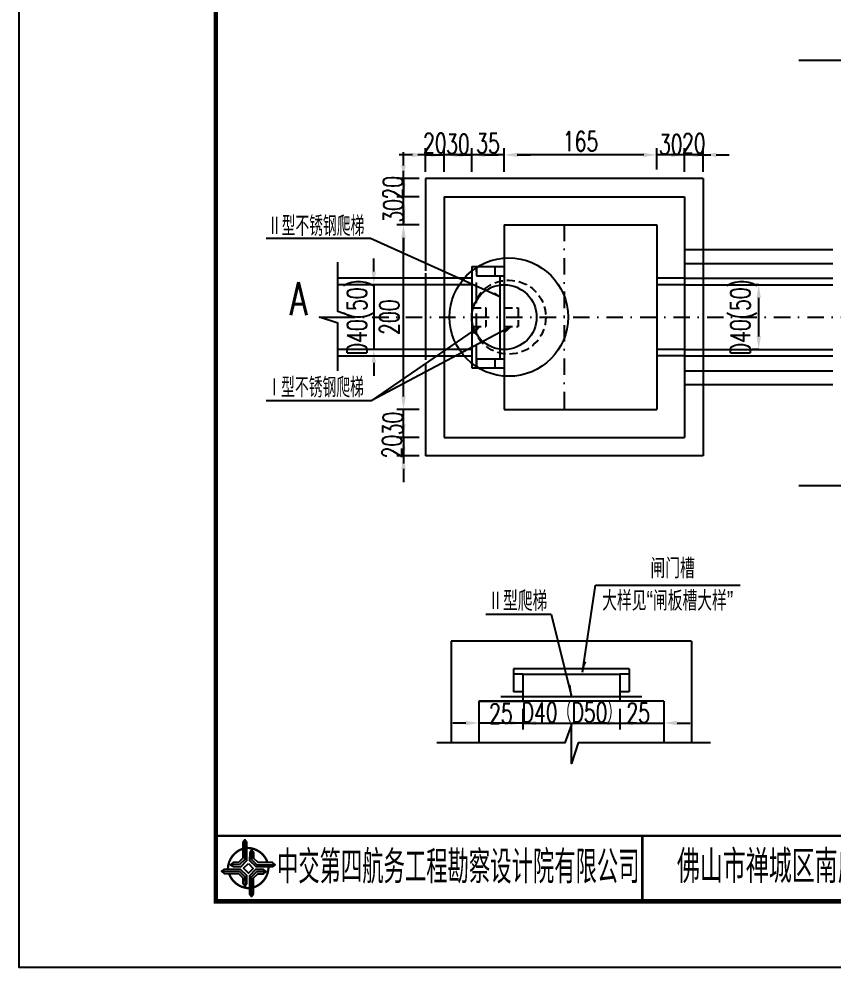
# Model space of a CAD drawing. Extents: x 5781 to 12795, y 1434 to 2653.
# Drawn here: x 8199.8 to 8324, y 1797.2 to 1941.7 of the extents above; entities that cross this region are included whole.
import ezdxf
from ezdxf.enums import TextEntityAlignment as Align

# ---------------------------------------------------------------- set-up
doc = ezdxf.new("R2010")
doc.units = 0
doc.header["$LTSCALE"] = 5
doc.header["$PDMODE"] = 32
doc.header["$PDSIZE"] = 0.3
for name, pattern in [('DASHDOT', [1, 0.5, -0.25, 0, -0.25]), ('DASHED', [19.05, 12.7, -6.35]), ('HIDDEN', [0.375, 0.25, -0.125])]:
    doc.linetypes.add(name, pattern=pattern)
doc.layers.get('0').update_dxf_attribs({"linetype": 'CONTINUOUS'})
doc.layers.get('Defpoints').update_dxf_attribs({"linetype": 'CONTINUOUS'})
for name, color, linetype in [('中心线', 2, 'DASHDOT'), ('图框', 7, 'CONTINUOUS'), ('尺寸标注', 4, 'CONTINUOUS'), ('文字', 7, 'CONTINUOUS'), ('文字字符', 7, 'CONTINUOUS'), ('补充', 1, 'CONTINUOUS')]:
    doc.layers.add(name, color=color, linetype=linetype)
doc.styles.get("Standard").update_dxf_attribs({"font": 'simplex1.shx', "width": 0.7, "bigfont": 'hztxt.shx'})
doc.dimstyles.new('比例1：25', dxfattribs={"dimtxt": 3, "dimasz": 2, "dimexe": 1, "dimexo": 1, "dimgap": 0.5, "dimtad": 1, "dimlfac": 2.5, "dimzin": 13, "dimdsep": 46, "dimtxsty": 'Standard', "dimcen": -0.09, "dimclrd": 256, "dimclre": 256, "dimclrt": 7, "dimaunit": 1, "dimadec": 0, "dimazin": 0, "dimtfac": 0.0005, "dimtix": 1, "dimtmove": 2, "dimatfit": 3, "dimfxl": 0, "dimtolj": 1, "dimtzin": 13, "dimarcsym": 0})

# ---------------------------------------------------------------- blocks, each defined once
blk = doc.blocks.new('tb')
at = {"lineweight": -3}
h = blk.add_hatch(color=256, dxfattribs=at)
h.paths.add_polyline_path([(-1.23, -0.13), (-3.78, -0.14), (-4.14, -0.41), (-1.4, -0.44), (-0.56, -1.24), (-0.54, -2.62), (-0.27, -2.2), (-0.26, -1.06)])
h.paths.add_polyline_path([(0.13, -1.08), (0.14, -3.86), (0.41, -4.26), (0.44, -1.24), (1.25, -0.43), (2.66, -0.43), (2.26, -0.16), (1.07, -0.15)])
h.paths.add_polyline_path([(1.08, 0.3), (3.62, 0.3), (4.02, 0.56), (1.25, 0.57), (0.43, 1.39), (0.43, 2.8), (0.16, 2.41), (0.15, 1.24)])
h.paths.add_polyline_path([(-0.28, 1.21), (-0.28, 3.99), (-0.56, 4.39), (-0.57, 1.41), (-1.38, 0.6), (-2.74, 0.56), (-2.33, 0.3), (-1.2, 0.29)])
for p, q in [((-0.56, 4.39), (-0.57, 1.41)), ((0.43, 2.8), (0.43, 1.39)), ((-1.38, 0.6), (-2.74, 0.56)), ((-0.57, 1.41), (-1.38, 0.6)), ((0.43, 1.39), (1.25, 0.57)), ((1.25, 0.57), (4.02, 0.56)), ((-4.14, -0.41), (-1.4, -0.44)), ((-1.4, -0.44), (-0.56, -1.24)), ((-0.56, -1.24), (-0.54, -2.62)), ((0.41, -4.26), (0.44, -1.24)), ((0.44, -1.24), (1.25, -0.43)), ((1.25, -0.43), (2.66, -0.43))]:
    blk.add_line(p, q, dxfattribs=at)
at = {"lineweight": -3, "flags": 128}
for points in [[(-0.9, 3.99), (-0.9, 1.58), (-1.53, 0.91), (-2.34, 0.91), (-2.74, 0.56), (-2.33, 0.3), (-1.2, 0.29), (-0.28, 1.21), (-0.28, 3.99), (-0.56, 4.39)], [(3.62, 0.92), (1.43, 0.92), (0.77, 1.54), (0.77, 2.38), (0.43, 2.8), (0.16, 2.41), (0.15, 1.24), (1.08, 0.3), (3.62, 0.3), (4.02, 0.56)], [(-0.04, 0.77), (0.68, 0.04), (-0.04, -0.69), (-0.77, 0.05)], [(-3.73, -0.76), (-1.54, -0.76), (-0.89, -1.39), (-0.89, -2.21), (-0.54, -2.62), (-0.27, -2.2), (-0.26, -1.06), (-1.23, -0.13), (-3.78, -0.14), (-4.14, -0.41)], [(0.75, -3.85), (0.75, -1.43), (1.4, -0.78), (2.26, -0.78), (2.66, -0.43), (2.26, -0.16), (1.07, -0.15), (0.13, -1.08), (0.14, -3.86), (0.41, -4.26)]]:
    blk.add_lwpolyline(points, close=True, dxfattribs=at)
at = {"lineweight": -3, "const_width": 0.35, "flags": 128}
for points in [[(-0.9, 3.02, 0.324167), (-3.16, -0.14)], [(2.88, 0.92, 0.324403), (-0.24, 3.15)], [(0.75, -2.86, 0.325418), (3.02, 0.26)], [(-2.98, -0.76, 0.322976), (0.14, -2.98)]]:
    blk.add_lwpolyline(points, format="xyb", dxfattribs=at)
blk = doc.blocks.new('*D1208')
at = {"layer": 'Defpoints', "color": 0, "ltscale": 0.5}
for p in [(8301.21, 1920.97), (8301.21, 1917.37), (8304.03, 1917.37)]:
    blk.add_point(p, dxfattribs=at)
at = {"layer": '尺寸标注', "lineweight": -2, "ltscale": 0.5}
for p, q in [((8299.21, 1920.97), (8297.21, 1920.97)), ((8301.21, 1918.37), (8301.21, 1921.97)), ((8304.03, 1920.97), (8301.21, 1920.97)), ((8304.03, 1918.37), (8304.03, 1921.97)), ((8306.03, 1920.97), (8308.03, 1920.97))]:
    blk.add_line(p, q, dxfattribs=at)
at = {"layer": '尺寸标注', "ltscale": 0.5}
for points in [[(8299.21, 1921.3), (8299.21, 1920.64), (8301.21, 1920.97)], [(8306.03, 1921.3), (8306.03, 1920.64), (8304.03, 1920.97)]]:
    blk.add_solid(points, dxfattribs=at)
at = {"layer": '尺寸标注', "color": 7, "ltscale": 0.5, "insert": (8302.62, 1922.73), "char_height": 3, "attachment_point": 5}
blk.add_mtext('\\A1;20', dxfattribs=at)
blk = doc.blocks.new('*D1209')
at = {"layer": 'Defpoints', "color": 0, "ltscale": 0.5}
for p in [(8258.38, 1910.33), (8261.75, 1910.33), (8261.75, 1882.14)]:
    blk.add_point(p, dxfattribs=at)
at = {"layer": '尺寸标注', "lineweight": -2, "ltscale": 0.5}
for p, q in [((8260.75, 1910.33), (8257.38, 1910.33)), ((8258.38, 1884.14), (8258.38, 1908.33)), ((8260.75, 1882.14), (8257.38, 1882.14))]:
    blk.add_line(p, q, dxfattribs=at)
at = {"layer": '尺寸标注', "ltscale": 0.5}
for points in [[(8258.05, 1908.33), (8258.72, 1908.33), (8258.38, 1910.33)], [(8258.05, 1884.14), (8258.72, 1884.14), (8258.38, 1882.14)]]:
    blk.add_solid(points, dxfattribs=at)
at = {"layer": '尺寸标注', "color": 7, "ltscale": 0.5, "insert": (8256.24, 1896.23), "char_height": 3, "attachment_point": 5, "rotation": 90}
blk.add_mtext('\\A1;200', dxfattribs=at)
blk = doc.blocks.new('*D1210')
at = {"layer": 'Defpoints', "color": 0, "ltscale": 0.5}
for p in [(8253.86, 1901.17), (8253.86, 1891.28), (8253.86, 1891.28)]:
    blk.add_point(p, dxfattribs=at)
at = {"layer": '尺寸标注', "lineweight": -2, "ltscale": 0.5}
for p, q in [((8253.86, 1903.17), (8253.86, 1905.17)), ((8253.86, 1901.17), (8252.86, 1901.17)), ((8253.86, 1901.17), (8253.86, 1891.28)), ((8253.86, 1891.28), (8252.86, 1891.28)), ((8253.86, 1889.28), (8253.86, 1887.28))]:
    blk.add_line(p, q, dxfattribs=at)
at = {"layer": '尺寸标注', "ltscale": 0.5}
for points in [[(8253.53, 1903.17), (8254.19, 1903.17), (8253.86, 1901.17)], [(8253.53, 1889.28), (8254.19, 1889.28), (8253.86, 1891.28)]]:
    blk.add_solid(points, dxfattribs=at)
at = {"layer": '尺寸标注', "color": 7, "ltscale": 0.5, "insert": (8251.81, 1896.23), "char_height": 3, "attachment_point": 5, "rotation": 90}
blk.add_mtext('\\A1;D40(50)', dxfattribs=at)
blk = doc.blocks.new('*D1211')
at = {"layer": 'Defpoints', "color": 0, "ltscale": 0.5}
for p in [(8258.38, 1882.14), (8261.75, 1882.14), (8261.75, 1877.91)]:
    blk.add_point(p, dxfattribs=at)
at = {"layer": '尺寸标注', "lineweight": -2, "ltscale": 0.5}
for p, q in [((8258.38, 1884.14), (8258.38, 1886.14)), ((8260.75, 1882.14), (8257.38, 1882.14)), ((8258.38, 1877.91), (8258.38, 1882.14)), ((8260.75, 1877.91), (8257.38, 1877.91)), ((8258.38, 1875.91), (8258.38, 1873.91))]:
    blk.add_line(p, q, dxfattribs=at)
at = {"layer": '尺寸标注', "ltscale": 0.5}
for points in [[(8258.05, 1884.14), (8258.72, 1884.14), (8258.38, 1882.14)], [(8258.05, 1875.91), (8258.72, 1875.91), (8258.38, 1877.91)]]:
    blk.add_solid(points, dxfattribs=at)
at = {"layer": '尺寸标注', "color": 7, "ltscale": 0.5, "insert": (8256.76, 1880.02), "char_height": 3, "attachment_point": 5, "rotation": 90}
blk.add_mtext('\\A1;30', dxfattribs=at)
blk = doc.blocks.new('*D1212')
at = {"layer": 'Defpoints', "color": 0, "ltscale": 0.5}
for p in [(8261.75, 1877.91), (8258.38, 1875.09), (8261.75, 1875.09)]:
    blk.add_point(p, dxfattribs=at)
at = {"layer": '尺寸标注', "lineweight": -2, "ltscale": 0.5}
for p, q in [((8258.38, 1879.91), (8258.38, 1881.91)), ((8260.75, 1877.91), (8257.38, 1877.91)), ((8258.38, 1877.91), (8258.38, 1875.09)), ((8260.75, 1875.09), (8257.38, 1875.09)), ((8258.38, 1873.09), (8258.38, 1871.09))]:
    blk.add_line(p, q, dxfattribs=at)
at = {"layer": '尺寸标注', "ltscale": 0.5}
for points in [[(8258.05, 1879.91), (8258.72, 1879.91), (8258.38, 1877.91)], [(8258.05, 1873.09), (8258.72, 1873.09), (8258.38, 1875.09)]]:
    blk.add_solid(points, dxfattribs=at)
at = {"layer": '尺寸标注', "color": 7, "ltscale": 0.5, "insert": (8256.64, 1876.5), "char_height": 3, "attachment_point": 5, "rotation": 90}
blk.add_mtext('\\A1;20', dxfattribs=at)
blk = doc.blocks.new('*D1213')
at = {"layer": 'Defpoints', "color": 0, "ltscale": 0.5}
for p in [(8258.38, 1914.56), (8261.75, 1914.56), (8261.75, 1910.33)]:
    blk.add_point(p, dxfattribs=at)
at = {"layer": '尺寸标注', "lineweight": -2, "ltscale": 0.5}
for p, q in [((8258.38, 1916.56), (8258.38, 1918.56)), ((8260.75, 1914.56), (8257.38, 1914.56)), ((8258.38, 1910.33), (8258.38, 1914.56)), ((8260.75, 1910.33), (8257.38, 1910.33)), ((8258.38, 1908.33), (8258.38, 1906.33))]:
    blk.add_line(p, q, dxfattribs=at)
at = {"layer": '尺寸标注', "ltscale": 0.5}
for points in [[(8258.05, 1916.56), (8258.72, 1916.56), (8258.38, 1914.56)], [(8258.05, 1908.33), (8258.72, 1908.33), (8258.38, 1910.33)]]:
    blk.add_solid(points, dxfattribs=at)
at = {"layer": '尺寸标注', "color": 7, "ltscale": 0.5, "insert": (8256.83, 1912.44), "char_height": 3, "attachment_point": 5, "rotation": 90}
blk.add_mtext('\\A1;30', dxfattribs=at)
blk = doc.blocks.new('*D1214')
at = {"layer": 'Defpoints', "color": 0, "ltscale": 0.5}
for p in [(8261.75, 1917.37), (8258.38, 1914.56), (8261.75, 1914.56)]:
    blk.add_point(p, dxfattribs=at)
at = {"layer": '尺寸标注', "lineweight": -2, "ltscale": 0.5}
for p, q in [((8258.38, 1919.37), (8258.38, 1921.37)), ((8260.75, 1917.37), (8257.38, 1917.37)), ((8258.38, 1917.37), (8258.38, 1914.56)), ((8260.75, 1914.56), (8257.38, 1914.56)), ((8258.38, 1912.56), (8258.38, 1910.56))]:
    blk.add_line(p, q, dxfattribs=at)
at = {"layer": '尺寸标注', "ltscale": 0.5}
for points in [[(8258.05, 1919.37), (8258.72, 1919.37), (8258.38, 1917.37)], [(8258.05, 1912.56), (8258.72, 1912.56), (8258.38, 1914.56)]]:
    blk.add_solid(points, dxfattribs=at)
at = {"layer": '尺寸标注', "color": 7, "ltscale": 0.5, "insert": (8256.77, 1915.96), "char_height": 3, "attachment_point": 5, "rotation": 90}
blk.add_mtext('\\A1;20', dxfattribs=at)
blk = doc.blocks.new('*D1215')
at = {"layer": 'Defpoints', "color": 0, "ltscale": 0.5}
for p in [(8273.73, 1920.97), (8273.73, 1917.73), (8296.98, 1917.73)]:
    blk.add_point(p, dxfattribs=at)
at = {"layer": '尺寸标注', "lineweight": -2, "ltscale": 0.5}
for p, q in [((8273.73, 1918.73), (8273.73, 1921.97)), ((8294.98, 1920.97), (8275.73, 1920.97)), ((8296.98, 1918.73), (8296.98, 1921.97))]:
    blk.add_line(p, q, dxfattribs=at)
at = {"layer": '尺寸标注', "ltscale": 0.5}
for points in [[(8275.73, 1921.3), (8275.73, 1920.64), (8273.73, 1920.97)], [(8294.98, 1921.3), (8294.98, 1920.64), (8296.98, 1920.97)]]:
    blk.add_solid(points, dxfattribs=at)
at = {"layer": '尺寸标注', "color": 7, "ltscale": 0.5, "insert": (8285.36, 1923.04), "char_height": 3, "attachment_point": 5}
blk.add_mtext('\\A1;165', dxfattribs=at)
blk = doc.blocks.new('*D1216')
at = {"layer": 'Defpoints', "color": 0, "ltscale": 0.5}
for p in [(8264.57, 1920.97), (8264.57, 1917.73), (8268.8, 1917.73)]:
    blk.add_point(p, dxfattribs=at)
at = {"layer": '尺寸标注', "lineweight": -2, "ltscale": 0.5}
for p, q in [((8262.57, 1920.97), (8260.57, 1920.97)), ((8264.57, 1918.73), (8264.57, 1921.97)), ((8268.8, 1920.97), (8264.57, 1920.97)), ((8268.8, 1918.73), (8268.8, 1921.97)), ((8270.8, 1920.97), (8272.8, 1920.97))]:
    blk.add_line(p, q, dxfattribs=at)
at = {"layer": '尺寸标注', "ltscale": 0.5}
for points in [[(8262.57, 1921.3), (8262.57, 1920.64), (8264.57, 1920.97)], [(8270.8, 1921.3), (8270.8, 1920.64), (8268.8, 1920.97)]]:
    blk.add_solid(points, dxfattribs=at)
at = {"layer": '尺寸标注', "color": 7, "ltscale": 0.5, "insert": (8266.68, 1922.63), "char_height": 3, "attachment_point": 5}
blk.add_mtext('\\A1;30', dxfattribs=at)
blk = doc.blocks.new('*D1217')
at = {"layer": 'Defpoints', "color": 0, "ltscale": 0.5}
for p in [(8264.57, 1920.97), (8261.75, 1917.37), (8264.57, 1917.37)]:
    blk.add_point(p, dxfattribs=at)
at = {"layer": '尺寸标注', "lineweight": -2, "ltscale": 0.5}
for p, q in [((8259.75, 1920.97), (8257.75, 1920.97)), ((8261.75, 1918.37), (8261.75, 1921.97)), ((8261.75, 1920.97), (8264.57, 1920.97)), ((8264.57, 1918.37), (8264.57, 1921.97)), ((8266.57, 1920.97), (8268.57, 1920.97))]:
    blk.add_line(p, q, dxfattribs=at)
at = {"layer": '尺寸标注', "ltscale": 0.5}
for points in [[(8259.75, 1921.3), (8259.75, 1920.64), (8261.75, 1920.97)], [(8266.57, 1921.3), (8266.57, 1920.64), (8264.57, 1920.97)]]:
    blk.add_solid(points, dxfattribs=at)
at = {"layer": '尺寸标注', "color": 7, "ltscale": 0.5, "insert": (8263.16, 1922.76), "char_height": 3, "attachment_point": 5}
blk.add_mtext('\\A1;20', dxfattribs=at)
blk = doc.blocks.new('*D1218')
at = {"layer": 'Defpoints', "color": 0, "ltscale": 0.5}
for p in [(8268.8, 1920.97), (8268.8, 1917.37), (8273.73, 1917.37)]:
    blk.add_point(p, dxfattribs=at)
at = {"layer": '尺寸标注', "lineweight": -2, "ltscale": 0.5}
for p, q in [((8266.8, 1920.97), (8264.8, 1920.97)), ((8268.8, 1918.37), (8268.8, 1921.97)), ((8273.73, 1920.97), (8268.8, 1920.97)), ((8273.73, 1918.37), (8273.73, 1921.97)), ((8275.73, 1920.97), (8277.73, 1920.97))]:
    blk.add_line(p, q, dxfattribs=at)
at = {"layer": '尺寸标注', "ltscale": 0.5}
for points in [[(8266.8, 1921.3), (8266.8, 1920.64), (8268.8, 1920.97)], [(8275.73, 1921.3), (8275.73, 1920.64), (8273.73, 1920.97)]]:
    blk.add_solid(points, dxfattribs=at)
at = {"layer": '尺寸标注', "color": 7, "ltscale": 0.5, "insert": (8271.26, 1922.73), "char_height": 3, "attachment_point": 5}
blk.add_mtext('\\A1;35', dxfattribs=at)
blk = doc.blocks.new('*D1219')
at = {"layer": 'Defpoints', "color": 0, "ltscale": 0.5}
for p in [(8296.98, 1920.97), (8296.98, 1917.73), (8301.21, 1917.73)]:
    blk.add_point(p, dxfattribs=at)
at = {"layer": '尺寸标注', "lineweight": -2, "ltscale": 0.5}
for p, q in [((8294.98, 1920.97), (8292.98, 1920.97)), ((8296.98, 1918.73), (8296.98, 1921.97)), ((8301.21, 1920.97), (8296.98, 1920.97)), ((8301.21, 1918.73), (8301.21, 1921.97)), ((8303.21, 1920.97), (8305.21, 1920.97))]:
    blk.add_line(p, q, dxfattribs=at)
at = {"layer": '尺寸标注', "ltscale": 0.5}
for points in [[(8294.98, 1921.3), (8294.98, 1920.64), (8296.98, 1920.97)], [(8303.21, 1921.3), (8303.21, 1920.64), (8301.21, 1920.97)]]:
    blk.add_solid(points, dxfattribs=at)
at = {"layer": '尺寸标注', "color": 7, "ltscale": 0.5, "insert": (8299.1, 1922.56), "char_height": 3, "attachment_point": 5}
blk.add_mtext('\\A1;30', dxfattribs=at)
blk = doc.blocks.new('*D1147')
at = {"layer": 'Defpoints', "color": 0, "ltscale": 0.5}
for p in [(8276.57, 1837.52), (8291.37, 1837.52), (8291.37, 1834.36)]:
    blk.add_point(p, dxfattribs=at)
at = {"layer": '尺寸标注', "lineweight": -2, "ltscale": 0.5}
for p, q in [((8276.57, 1836.52), (8276.57, 1833.36)), ((8291.37, 1836.52), (8291.37, 1833.36)), ((8274.57, 1834.36), (8272.57, 1834.36)), ((8276.57, 1834.36), (8291.37, 1834.36)), ((8293.37, 1834.36), (8295.37, 1834.36))]:
    blk.add_line(p, q, dxfattribs=at)
at = {"layer": '尺寸标注', "ltscale": 0.5}
for points in [[(8274.57, 1834.69), (8274.57, 1834.03), (8276.57, 1834.36)], [(8293.37, 1834.69), (8293.37, 1834.03), (8291.37, 1834.36)]]:
    blk.add_solid(points, dxfattribs=at)
at = {"layer": '尺寸标注', "color": 7, "ltscale": 0.5, "insert": (8283.97, 1835.95), "char_height": 3, "attachment_point": 5}
blk.add_mtext('\\A1;D40（D50）', dxfattribs=at)
blk = doc.blocks.new('*D1155')
at = {"layer": 'Defpoints', "color": 0}
for p in [(8269.88, 1837.52), (8276.57, 1837.52), (8269.88, 1834.36)]:
    blk.add_point(p, dxfattribs=at)
at = {"layer": '尺寸标注', "lineweight": -2}
for p, q in [((8269.88, 1836.52), (8269.88, 1833.36)), ((8276.57, 1836.52), (8276.57, 1833.36)), ((8267.88, 1834.36), (8265.88, 1834.36)), ((8276.57, 1834.36), (8269.88, 1834.36)), ((8278.57, 1834.36), (8280.57, 1834.36))]:
    blk.add_line(p, q, dxfattribs=at)
at = {"layer": '尺寸标注'}
for points in [[(8267.88, 1834.69), (8267.88, 1834.03), (8269.88, 1834.36)], [(8278.57, 1834.69), (8278.57, 1834.03), (8276.57, 1834.36)]]:
    blk.add_solid(points, dxfattribs=at)
at = {"layer": '尺寸标注', "color": 7, "insert": (8273.22, 1835.81), "char_height": 3, "attachment_point": 5}
blk.add_mtext('\\A1;25', dxfattribs=at)
blk = doc.blocks.new('*D1158')
at = {"layer": 'Defpoints', "color": 0, "ltscale": 0.5}
for p in [(8291.37, 1837.52), (8298.06, 1837.52), (8298.06, 1834.36)]:
    blk.add_point(p, dxfattribs=at)
at = {"layer": '尺寸标注', "lineweight": -2, "ltscale": 0.5}
for p, q in [((8291.37, 1836.52), (8291.37, 1833.36)), ((8298.06, 1836.52), (8298.06, 1833.36)), ((8289.37, 1834.36), (8287.37, 1834.36)), ((8291.37, 1834.36), (8298.06, 1834.36)), ((8300.06, 1834.36), (8302.06, 1834.36))]:
    blk.add_line(p, q, dxfattribs=at)
at = {"layer": '尺寸标注', "ltscale": 0.5}
for points in [[(8289.37, 1834.69), (8289.37, 1834.03), (8291.37, 1834.36)], [(8300.06, 1834.69), (8300.06, 1834.03), (8298.06, 1834.36)]]:
    blk.add_solid(points, dxfattribs=at)
at = {"layer": '尺寸标注', "color": 7, "ltscale": 0.5, "insert": (8294.15, 1835.91), "char_height": 3, "attachment_point": 5}
blk.add_mtext('\\A1;25', dxfattribs=at)
blk = doc.blocks.new('*D1176')
at = {"layer": 'Defpoints', "color": 0, "ltscale": 0.5}
for p in [(8312.51, 1901.17), (8312.51, 1901.17), (8312.51, 1891.3)]:
    blk.add_point(p, dxfattribs=at)
at = {"layer": '尺寸标注', "lineweight": -2, "ltscale": 0.5}
for p, q in [((8312.51, 1901.17), (8311.51, 1901.17)), ((8312.51, 1893.3), (8312.51, 1899.17)), ((8312.51, 1891.3), (8311.51, 1891.3))]:
    blk.add_line(p, q, dxfattribs=at)
at = {"layer": '尺寸标注', "ltscale": 0.5}
for points in [[(8312.18, 1899.17), (8312.84, 1899.17), (8312.51, 1901.17)], [(8312.18, 1893.3), (8312.84, 1893.3), (8312.51, 1891.3)]]:
    blk.add_solid(points, dxfattribs=at)
at = {"layer": '尺寸标注', "color": 7, "ltscale": 0.5, "insert": (8310.22, 1896.23), "char_height": 3, "attachment_point": 5, "rotation": 90}
blk.add_mtext('\\A1;D40(50)', dxfattribs=at)
blk = doc.blocks.new('123')
at = {"layer": '图框'}
blk.add_lwpolyline([(6201.38, 2092.12), (6201.38, 2389.12), (5781.38, 2389.12), (5781.38, 2092.12)], close=True, dxfattribs=at)

msp = doc.modelspace()

# ---------------------------------------------------------------- hatches: boundary and pattern name
at = {"layer": '尺寸标注'}
h = msp.add_hatch(dxfattribs=at)
h.set_pattern_fill('ANSI31', color=256, scale=0.704698, angle=13.891482, style=0)
h.set_pattern_definition([(58.8914815, (7766.58288, 869.61812), (-0.075419446, 0.045511213), [])])
h.paths.add_polyline_path([(8272.9642, 1899.3777), (8272.2569, 1899.8454), (8272.2005, 1899.7191)])
for points in [[(8272.9642, 1899.3777), (8272.2569, 1899.8454), (8272.2005, 1899.7191)], [(8286.1756, 1843.5445), (8285.9432, 1843.6254), (8285.6847, 1842.135)], [(8283.971, 1838.4077), (8283.7527, 1840.1552), (8283.5562, 1840.1072)]]:
    msp.add_hatch(color=256, dxfattribs=at).paths.add_polyline_path(points)

# ---------------------------------------------------------------- linework, layer by layer
at = {"color": 2, "linetype": 'DASHED', "ltscale": 0.5}
for p, q in [((8268.7964, 1902.1526), (8264.7092, 1902.1526)), ((8301.2125, 1902.1526), (8296.9844, 1902.1526)), ((8268.7964, 1901.1661), (8264.7092, 1901.1661)), ((8301.2125, 1901.1661), (8296.9844, 1901.1661)), ((8268.7964, 1891.2811), (8264.7092, 1891.2811)), ((8301.2125, 1891.3003), (8296.9844, 1891.3003)), ((8268.7964, 1890.2945), (8264.7092, 1890.2945)), ((8301.2125, 1890.3137), (8296.9844, 1890.3137))]:
    msp.add_line(p, q, dxfattribs=at)
at = {"color": 1}
msp.add_line((8273.2243, 1838.4077), (8294.7176, 1838.4077), dxfattribs=at)
at = {"color": 3, "linetype": 'HIDDEN'}
msp.add_circle((8274.434, 1896.2332), 5.6376, dxfattribs=at)
at = {"layer": '中心线'}
for p, q in [((8282.8904, 1910.3271), (8282.8904, 1882.1392)), ((8248.5306, 1896.2332), (8480.2723, 1896.2332))]:
    msp.add_line(p, q, dxfattribs=at)
at = {"layer": '图框'}
for points, const_width in [([(8609.7937, 2084.1667), (8229.7937, 2084.1667), (8229.7937, 1807.1667), (8609.7937, 1807.1667), (8609.7937, 2084.1667)], 0.7), ([(8229.7937, 1817.1667), (8609.7937, 1817.1667)], 0.4), ([(8294.7937, 1817.1667), (8294.7937, 1807.1667)], 0.4)]:
    msp.add_lwpolyline(points, dxfattribs=dict(at, const_width=const_width))
at = {"layer": '尺寸标注', "color": 0, "linetype": 'DASHED'}
for p, q in [((8304.0313, 1917.3741), (8261.7495, 1917.3741)), ((8261.7495, 1917.3741), (8261.7495, 1903.2802)), ((8304.0313, 1917.3741), (8304.0313, 1906.5218)), ((8304.0313, 1906.5218), (8304.0313, 1885.9446)), ((8261.7495, 1902.9465), (8261.7495, 1889.744)), ((8261.7495, 1889.1862), (8261.7495, 1875.0922)), ((8304.0313, 1885.9446), (8304.0313, 1875.0922)), ((8304.0313, 1875.0922), (8261.7495, 1875.0922))]:
    msp.add_line(p, q, dxfattribs=at)
at = {"layer": '尺寸标注', "color": 1, "linetype": 'DASHED'}
for p, q in [((8264.5683, 1914.5553), (8264.5683, 1877.911)), ((8264.5683, 1914.5553), (8301.2125, 1914.5553)), ((8301.2125, 1914.5553), (8301.2125, 1877.911)), ((8273.7293, 1910.3271), (8273.7293, 1882.1392)), ((8273.7293, 1910.3271), (8296.9844, 1910.3271)), ((8296.9844, 1910.3271), (8296.9844, 1882.1392)), ((8273.7293, 1882.1392), (8296.9844, 1882.1392)), ((8264.5683, 1877.911), (8301.2125, 1877.911))]:
    msp.add_line(p, q, dxfattribs=at)
at = {"layer": '尺寸标注'}
for p, q in [((8253.3356, 1908.2154), (8237.4342, 1908.2154)), ((8272.9642, 1899.3777), (8253.3356, 1908.2154)), ((8272.2569, 1899.8454), (8272.2005, 1899.7191)), ((8272.9642, 1899.3777), (8272.2569, 1899.8454)), ((8274.7864, 1894.8238), (8253.4736, 1883.4891)), ((8269.943, 1894.8238), (8253.4736, 1883.4891)), ((8269.943, 1894.8238), (8269.1116, 1893.7393)), ((8274.7864, 1894.8238), (8273.7868, 1893.8919)), ((8269.1116, 1893.7393), (8268.7853, 1894.0913)), ((8273.7868, 1893.8919), (8273.5721, 1894.219)), ((8253.4736, 1883.4891), (8237.4541, 1883.4891)), ((8285.6847, 1842.135), (8287.6572, 1855.3668)), ((8287.6572, 1855.3668), (8309.664, 1855.3668)), ((8270.9334, 1850.9568), (8280.908, 1850.9568)), ((8280.908, 1850.9568), (8283.971, 1838.4077)), ((8285.6847, 1842.135), (8285.9432, 1843.6254)), ((8285.9432, 1843.6254), (8286.1756, 1843.5445)), ((8283.7527, 1840.1552), (8283.5562, 1840.1072)), ((8283.971, 1838.4077), (8283.7527, 1840.1552))]:
    msp.add_line(p, q, dxfattribs=at)
at = {"layer": '尺寸标注', "color": 0}
for p, q in [((8302.2931, 1846.8641), (8265.6488, 1846.8641)), ((8265.6488, 1846.8641), (8265.6488, 1831.4175)), ((8302.2931, 1846.8641), (8302.2931, 1831.4175)), ((8292.7797, 1842.6359), (8275.1622, 1842.6359)), ((8275.1622, 1842.6359), (8275.1622, 1839.1124)), ((8276.5716, 1841.8055), (8275.1622, 1841.8055)), ((8276.5716, 1841.8055), (8291.3703, 1841.8055)), ((8276.5716, 1841.8055), (8276.5716, 1837.703)), ((8291.3703, 1841.8055), (8291.3703, 1837.703)), ((8292.7797, 1841.8055), (8291.3703, 1841.8055)), ((8292.7797, 1842.6359), (8292.7797, 1839.1124)), ((8276.5716, 1839.1124), (8275.1622, 1839.1124)), ((8292.7797, 1839.1124), (8291.3703, 1839.1124)), ((8298.0649, 1837.703), (8269.877, 1837.703)), ((8269.877, 1837.703), (8269.877, 1831.4175)), ((8269.877, 1837.703), (8276.5716, 1837.703)), ((8298.0649, 1837.703), (8298.0649, 1831.4175))]:
    msp.add_line(p, q, dxfattribs=at)
for points in [[(8408.0385, 1935.3319), (8363.9143, 1935.3319), (8362.5995, 1931.3504), (8362.5995, 1938.8051), (8361.3716, 1935.3319), (8318.6181, 1935.3319)], [(8248.3936, 1888.0633), (8248.3936, 1895.3128), (8245.6065, 1896.2332), (8250.8248, 1896.2332), (8248.3936, 1897.0928), (8248.3936, 1904.6006)], [(8408.0385, 1870.5171), (8363.9143, 1870.5171), (8362.5995, 1866.5356), (8362.5995, 1873.9903), (8361.3716, 1870.5171), (8318.6181, 1870.5171)], [(8305.1868, 1831.3667), (8285.0228, 1831.3667), (8283.971, 1828.1815), (8283.971, 1834.1453), (8282.9886, 1831.3667), (8263.4848, 1831.3667)]]:
    msp.add_lwpolyline(points, dxfattribs=at)
for centre, radius in [((8274.434, 1896.2332), 9.0201), ((8273.7293, 1896.2332), 4.9329)]:
    msp.add_circle(centre, radius, dxfattribs=at)
at = {"layer": '文字'}
msp.add_lwpolyline([(8239.7391, 1900.3365, 0, 0.7, 0), (8239.7391, 1898.3365, 0, 0, 0), (8239.7391, 1895.8365, 0, 0, 0), (8244.5359, 1895.8365, 0, 0, 0)], format="xyseb", dxfattribs=at)
at = {"layer": '补充', "color": 2}
for p, q in [((8301.2125, 1906.5218), (8323.8095, 1906.5218)), ((8301.2125, 1904.4077), (8323.8095, 1904.4077)), ((8264.5683, 1902.1526), (8248.3936, 1902.1526)), ((8301.2125, 1902.1526), (8323.8095, 1902.1526)), ((8264.5683, 1901.1661), (8248.3936, 1901.1661)), ((8301.2125, 1901.1661), (8323.8095, 1901.1661)), ((8264.5683, 1891.2811), (8248.3936, 1891.2811)), ((8301.2125, 1891.3003), (8323.8095, 1891.3003)), ((8264.5683, 1890.2945), (8248.3936, 1890.2945)), ((8301.2125, 1890.3137), (8323.8095, 1890.3137)), ((8301.2125, 1888.0587), (8323.8095, 1888.0587)), ((8301.2125, 1885.9446), (8323.8095, 1885.9446))]:
    msp.add_line(p, q, dxfattribs=at)
at = {"layer": '补充'}
for p, q in [((8268.7964, 1903.9653), (8268.7964, 1888.4815)), ((8268.7964, 1903.9653), (8273.7293, 1903.9653)), ((8269.4894, 1903.9653), (8269.4894, 1902.5559)), ((8272.3199, 1903.9653), (8272.3199, 1902.5559)), ((8269.4894, 1902.5559), (8273.7293, 1902.5559)), ((8269.4894, 1889.8909), (8269.4894, 1888.4815)), ((8269.4894, 1889.8909), (8273.7293, 1889.8909)), ((8272.3199, 1889.8909), (8272.3199, 1888.4815)), ((8268.7964, 1888.4815), (8273.7293, 1888.4815))]:
    msp.add_line(p, q, dxfattribs=at)
at = {"layer": '补充', "color": 1, "linetype": 'DASHED', "ltscale": 0.05}
msp.add_line((8269.4894, 1888.8339), (8269.4894, 1903.6325), dxfattribs=at)
at = {"layer": '补充', "color": 5, "linetype": 'DASHED'}
msp.add_line((8273.0423, 1902.5559), (8273.0423, 1889.8909), dxfattribs=at)
at = {"layer": '补充', "color": 5, "linetype": 'HIDDEN'}
for p, q in [((8268.9755, 1897.6426), (8270.9105, 1897.6426)), ((8270.9105, 1897.6426), (8270.9105, 1894.8238)), ((8273.7293, 1897.6426), (8275.8434, 1897.6426)), ((8275.8434, 1897.6426), (8275.8434, 1894.8238)), ((8268.9755, 1894.8238), (8270.9105, 1894.8238)), ((8273.7293, 1894.8238), (8275.8434, 1894.8238))]:
    msp.add_line(p, q, dxfattribs=at)

# ---------------------------------------------------------------- block references
at = {"layer": '图框', "lineweight": -3}
msp.add_blockref('tb', (8234.7894, 1812.1721), dxfattribs=at)
at = {"layer": '尺寸标注'}
msp.add_blockref('123', (2418.4169, -294.954), dxfattribs=at)

# ---------------------------------------------------------------- texts
at = {"layer": '图框', "color": 7}
for s, width, p in [('中交第四航务工程勘察设计院有限公司', 0.65, (8266.7246, 1812.4152)), ('佛山市禅城区南庄二桥北延线道路工程', 0.7, (8329.7937, 1812.4814))]:
    msp.add_text(s, height=5, dxfattribs=dict(at, width=width)).set_placement(p, align=Align.MIDDLE_CENTER)
at = {"layer": '文字', "color": 7, "width": 0.7}
msp.add_text('A', height=5, dxfattribs=at).set_placement((8242.3973, 1899.0406), align=Align.MIDDLE_CENTER)
at = {"layer": '文字字符', "color": 7}
for s, width, p in [('Ⅱ型不锈钢爬梯', 0.7, (8237.7167, 1908.6193)), ('Ⅰ型不锈钢爬梯', 0.7, (8237.6442, 1884.0063)), ('闸门槽', 0.75, (8296.0179, 1856.4241)), ('Ⅱ型爬梯', 0.75, (8271.2951, 1851.4581)), ('大样见“闸板槽大样”', 0.75, (8288.6645, 1851.4833))]:
    msp.add_text(s, height=3, dxfattribs=dict(at, width=width)).set_placement(p)

# ---------------------------------------------------------------- dimensions: what is measured, and where the dimension line sits
at = {"layer": '尺寸标注', "ltscale": 0.5}
for base, p1, p2, angle, text, picture, middle, dimtype in [((8264.5683, 1920.9688), (8261.7495, 1917.3741), (8264.5683, 1917.3741), 360, '20', '*D1217', (8263.1589, 1922.7645), 161), ((8268.7964, 1920.9688), (8273.7293, 1917.3741), (8268.7964, 1917.3741), 180, '35', '*D1218', (8271.2629, 1922.7302), 161), ((8296.9844, 1920.9688), (8301.2125, 1917.7277), (8296.9844, 1917.7277), 180, '30', '*D1219', (8299.0985, 1922.5569), 161), ((8301.2125, 1920.9688), (8304.0313, 1917.3741), (8301.2125, 1917.3741), 180, '20', '*D1208', (8302.6219, 1922.7281), 161), ((8258.3832, 1914.5553), (8261.7495, 1917.3741), (8261.7495, 1914.5553), 270, '20', '*D1214', (8256.7729, 1915.9647), 161), ((8258.3832, 1914.5553), (8261.7495, 1910.3271), (8261.7495, 1914.5553), 90, '30', '*D1213', (8256.8336, 1912.4412), 160), ((8258.3832, 1910.3271), (8261.7495, 1882.1372), (8261.7495, 1910.3271), 90, '200', '*D1209', (8256.2385, 1896.2332), 160), ((8253.8604, 1891.2811), (8253.8604, 1901.1661), (8253.8604, 1891.2811), 270, 'D40(50)', '*D1210', (8251.8063, 1896.2332), 161), ((8312.511, 1901.1661), (8312.511, 1891.3003), (8312.511, 1901.1661), 90, 'D40(50)', '*D1176', (8310.2161, 1896.2332), 161), ((8258.3832, 1882.1372), (8261.7495, 1877.909), (8261.7495, 1882.1372), 90, '30', '*D1211', (8256.7558, 1880.0231), 161), ((8258.3832, 1875.0922), (8261.7495, 1877.911), (8261.7495, 1875.0922), 270, '20', '*D1212', (8256.6379, 1876.5016), 161), ((8291.3703, 1834.3584), (8276.5716, 1837.516), (8291.3703, 1837.516), 0, 'D40（D50）', '*D1147', (8283.971, 1835.9516), 161), ((8298.0649, 1834.3584), (8291.3703, 1837.516), (8298.0649, 1837.516), 0, '25', '*D1158', (8294.1516, 1835.9122), 161)]:
    dim = msp.add_linear_dim(base=base, p1=p1, p2=p2, angle=angle, text=text, dimstyle='比例1：25', dxfattribs=at)
    dim.commit()
    dim.dimension.update_dxf_attribs({"geometry": picture, "text_midpoint": middle, "dimtype": dimtype})
for base, p1, p2, text, picture, middle in [((8264.5683, 1920.9688), (8268.7964, 1917.7277), (8264.5683, 1917.7277), '30', '*D1216', (8266.6823, 1922.6275)), ((8273.7293, 1920.9688), (8296.9844, 1917.7277), (8273.7293, 1917.7277), '165', '*D1215', (8285.3568, 1923.0369))]:
    dim = msp.add_linear_dim(base=base, p1=p1, p2=p2, text=text, dimstyle='比例1：25', dxfattribs=at)
    dim.commit()
    dim.dimension.update_dxf_attribs({"geometry": picture, "text_midpoint": middle, "dimtype": 160})
at = {"layer": '尺寸标注', "color": 0}
dim = msp.add_linear_dim(base=(8269.877, 1834.3584), p1=(8276.5716, 1837.516), p2=(8269.877, 1837.516), angle=180, text='25', dimstyle='比例1：25', dxfattribs=at)
dim.commit()
dim.dimension.update_dxf_attribs({"geometry": '*D1155', "text_midpoint": (8273.2176, 1835.8118), "dimtype": 161})

doc.saveas('drawing.dxf')
